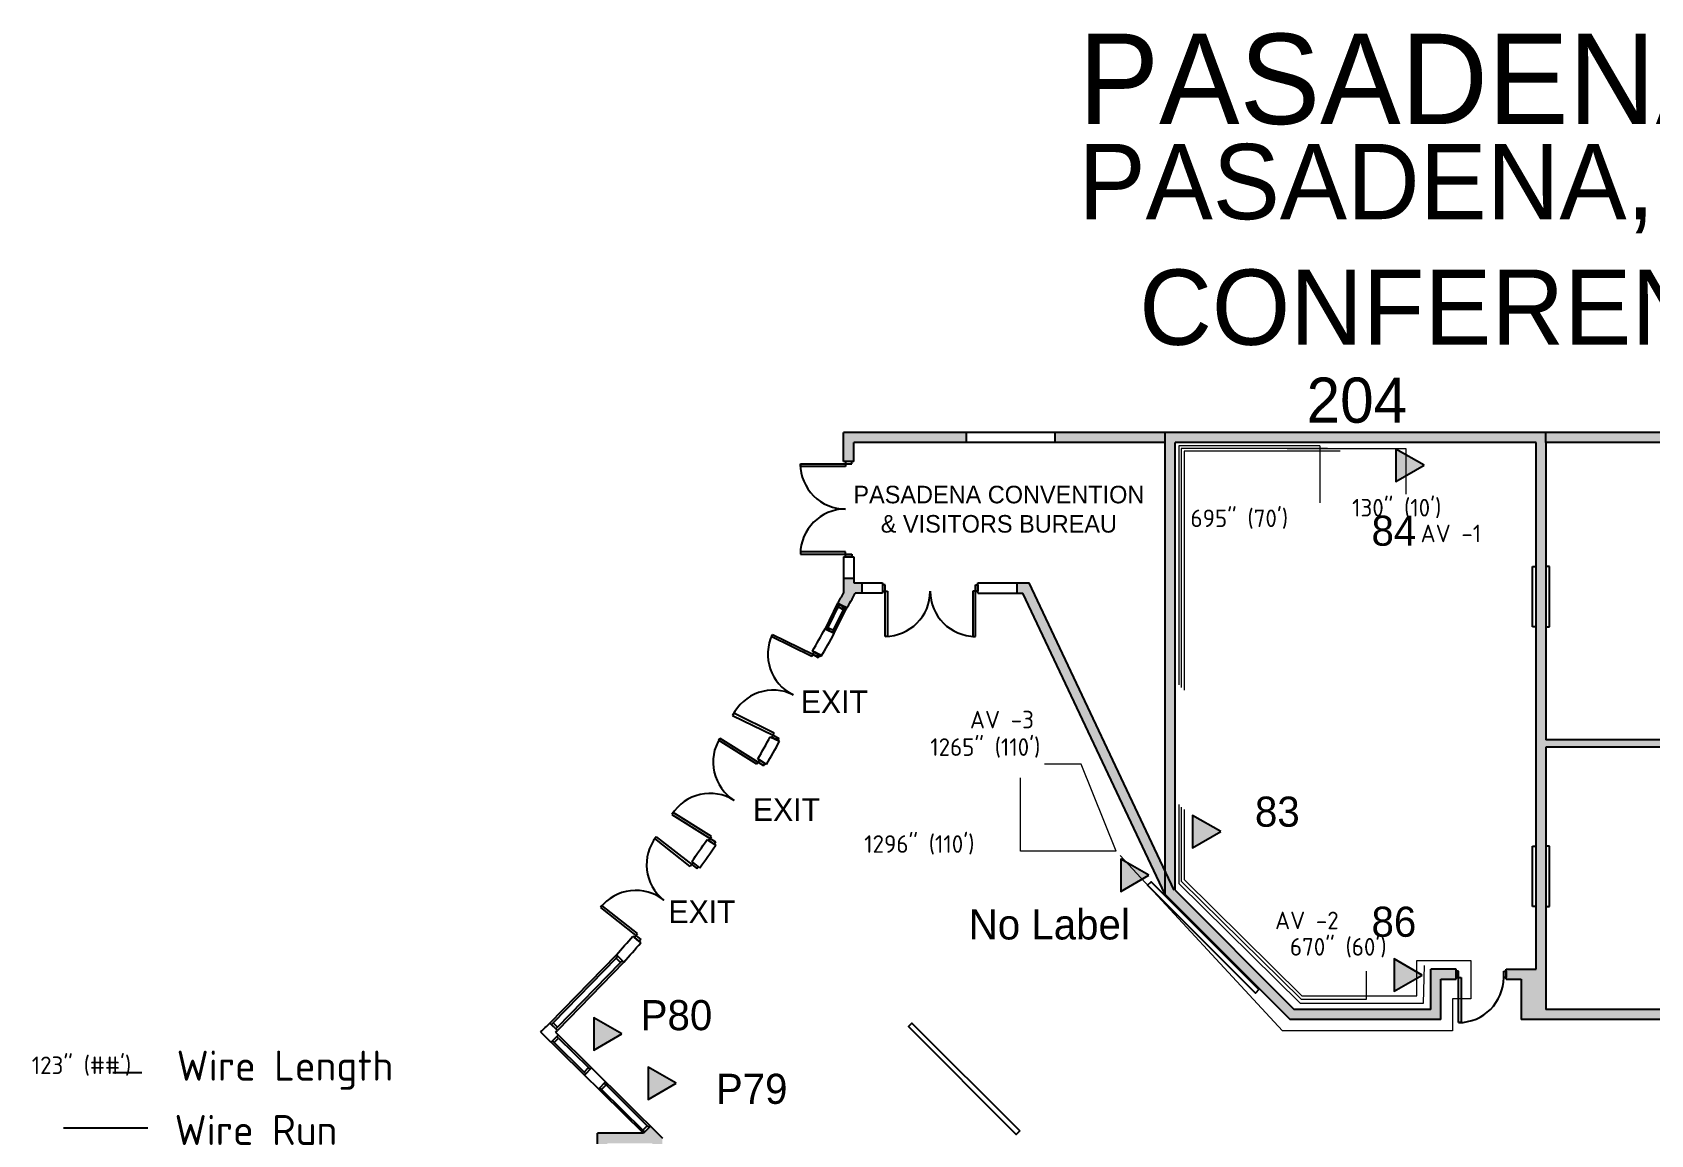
# Model space of a CAD drawing. Header units: inches. Extents: x 2884 to 5593, y 3202 to 5211.
# Drawn here: x 2884 to 4174, y 4332 to 5211 of the extents above; entities that cross this region are included whole.
import ezdxf
from ezdxf.enums import TextEntityAlignment as Align

# ---------------------------------------------------------------- set-up
doc = ezdxf.new("R2010")
doc.units = ezdxf.units.IN
doc.header["$LTSCALE"] = 100
doc.header["$MEASUREMENT"] = 0
doc.linetypes.add('DASHEDTINY', pattern=[2.8575, 1.905, -0.9525])
doc.layers.add('AP_Name', color=176, linetype='CONTINUOUS', lineweight=18, true_color=0x000080)
doc.layers.add('Wire_Run', color=200, linetype='DASHEDTINY', lineweight=13, true_color=0xaa00ff)
for name, color, linetype, lineweight in [('bldg_doors', 7, 'CONTINUOUS', 25), ('bldg_text', 94, 'CONTINUOUS', 25), ('bldg_title', 94, 'CONTINUOUS', 25), ('bldg_wallint', 7, 'CONTINUOUS', 25), ('bldg_wallintsol', 7, 'CONTINUOUS', 25), ('data_jack', 120, 'CONTINUOUS', 25), ('key', 110, 'CONTINUOUS', 25), ('LENGTH', 4, 'CONTINUOUS', 18)]:
    doc.layers.add(name, color=color, linetype=linetype, lineweight=lineweight)
doc.layers.add('bldg_stairs', color=9, linetype='CONTINUOUS')
doc.styles.add('bldgtx18', font='bldgtx18')
doc.styles.add('bldgtx36', font='bldgtx36')
doc.styles.add('bldgtx48', font='bldgtx48')
doc.styles.add('iso3098', font='iso3098')
doc.styles.add('showtx60', font='showtx60')

msp = doc.modelspace()

# ---------------------------------------------------------------- hatches: boundary and pattern name
at = {"layer": 'bldg_wallintsol'}
for points in [[(3530.59492676822, 4869.146037119984), (3538.816936495425, 4869.146037119984), (3538.816936495425, 4884.260068352319), (3628.760419044473, 4884.260068352318), (3628.760419044473, 4892.260068352317), (3530.594926768222, 4892.260068352317)], [(3786.942682784963, 4892.260068352317), (3699.33415620351, 4892.260068352317), (3699.33415620351, 4884.260068352318), (3786.942682784963, 4884.260068352318)], [(4391.442682784961, 4680.260072352314), (4383.442678784962, 4680.260072352315), (4383.442674784961, 4647.260064352317), (4090.442682784963, 4647.260064352319), (4090.442682784963, 4884.260064352318), (4090.442682784963, 4892.260068352317), (3786.942682784963, 4892.260068352317), (3786.942682784963, 4523.946355853336), (3886.628970285977, 4424.260068352318), (4006.942682784958, 4424.260068352318), (4006.942682784958, 4456.260072352319), (4018.942682784959, 4456.260072352319), (4018.942682784959, 4464.26007235232), (3998.942682784959, 4464.26007235232), (3998.942682784959, 4432.26007235232), (3889.942674784961, 4432.26007235232), (3794.942682784963, 4527.26006435232), (3794.942682784962, 4884.260064352318), (4082.942682784962, 4884.260064352319), (4082.942682784962, 4647.260064352319), (4082.942682784961, 4464.26007235232), (4058.942682784962, 4464.26007235232), (4058.942682784962, 4456.26007235232), (4070.942682784962, 4456.26007235232), (4070.942682784962, 4424.260068352317), (4366.442682784962, 4424.260068352318), (4366.442682784961, 4420.260072352317), (4391.442678784962, 4420.260072352317), (4391.442678784962, 4438.260072352318), (4383.442674784963, 4438.260072352318), (4383.442674784963, 4432.260072352317), (4090.442682784963, 4432.260072352318), (4090.442682784963, 4641.260064352318), (4383.442674784963, 4641.260064352318), (4383.442674784964, 4478.260072352322), (4391.442678784964, 4478.260072352322)], [(5112.442674784963, 4884.260064352318), (5112.442674784963, 4892.260068352317), (4090.442682784963, 4892.260068352317), (4090.442682784963, 4884.260064352318), (4383.442674784963, 4884.260064352318), (4383.442674784963, 4720.260072352318), (4391.442678784962, 4720.260072352318), (4391.442678784962, 4725.260064352318), (4434.837166561695, 4725.260064352318), (4434.837166561695, 4733.260068352318), (4391.442678784962, 4733.260068352318), (4391.442678784962, 4884.260064352318), (4502.442678784962, 4884.260064352318), (4502.442678784962, 4733.260068352318), (4462.837166561698, 4733.260072352316), (4462.837166561698, 4725.260068352317), (4502.442678784962, 4725.260064352318), (4502.442678784962, 4720.260072352318), (4510.442682784962, 4720.260072352318), (4510.442682784962, 4884.260064352318), (4803.442674784963, 4884.260064352318), (4803.442674784963, 4479.260064352319), (4811.442678784962, 4479.260064352319), (4811.442678784962, 4884.260064352318), (5104.442682784963, 4884.260064352318)], [(3786.942682784962, 4523.946355853334), (3786.942682784962, 4542.683171874158), (3678.543609824907, 4772.260068352319), (3668.681059630432, 4772.260068352319), (3668.681059630433, 4764.038058625113), (3673.578845198903, 4764.038058625113)]]:
    msp.add_hatch(color=256, dxfattribs=at).paths.add_polyline_path(points, flags=0)
h = msp.add_hatch(color=256, dxfattribs=at)
edge = h.paths.add_edge_path(flags=0)
edge.add_line((3545.194662564278, 4772.260068352317), (3538.816936495427, 4772.260068352317))
edge.add_line((3538.816936495427, 4772.260068352317), (3538.816936495427, 4776.071612671677))
edge.add_line((3538.816936495427, 4776.071612671677), (3530.594926768221, 4776.071612671676))
edge.add_line((3530.594926768221, 4776.071612671676), (3530.594926768221, 4764.038058625112))
edge.add_arc((2730.733980953418, 5211.162875516806), 916.3504430730536, 330.2161290435083, 330.79467055553334, ccw=False)
edge.add_line((3526.039405111043, 4755.98443048053), (3527.314132131162, 4755.182917484244))
edge.add_line((3527.314132131162, 4755.182917484244), (3533.169910231344, 4752.309655961052))
edge.add_line((3533.169910231344, 4752.309655961052), (3532.866666552164, 4751.691637837317))
edge.add_line((3532.866666552164, 4751.691637837317), (3532.999829145421, 4751.60790889188))
edge.add_arc((2730.733980953325, 5211.162875516874), 924.5654430731678, 330.1949997500998, 331.0788593464699)
edge.add_line((3539.993306907985, 4764.038058625111), (3545.194662564278, 4764.038058625112))
edge.add_line((3545.194662564278, 4764.038058625112), (3545.194662564278, 4772.260068352317))
h = msp.add_hatch(color=256, dxfattribs=at)
h.paths.add_polyline_path([(3386.276431427357, 4329.718778415229), (3376.67970528815, 4339.18826371809), (3371.060727915351, 4333.493784524713), (3334.442682784962, 4333.493784524713), (3334.442682784962, 4296.287382823789), (3342.442674784963, 4296.287382823789), (3342.442674784962, 4304.699316177697), (3386.276431427462, 4304.699316177698)], flags=0)
h.paths.add_polyline_path([(3378.276431427375, 4325.493784524712), (3342.442674784963, 4325.493784524713), (3342.442674784962, 4312.699316177697), (3378.276431427429, 4312.699316177698)], flags=0)
at = {"layer": 'data_jack'}
for points in [[(3993.460004320503, 4866.073162101649), (3971.070608439932, 4878.99968584029), (3971.070608439932, 4853.146638363009)], [(3831.366845010414, 4574.041509687886), (3808.977449129844, 4586.968033426527), (3808.977449129844, 4561.114985949244)], [(3774.136991059443, 4539.164315443506), (3751.747595178872, 4552.090839182147), (3751.747595178872, 4526.237791704865)], [(3992.035426446083, 4459.663188062122), (3969.646030565512, 4472.589711800764), (3969.646030565512, 4446.736664323482)], [(3353.941142621182, 4412.653113527267), (3331.551746740611, 4425.579637265907), (3331.551746740611, 4399.726589788627)], [(3397.139807439117, 4373.414031893997), (3374.750411558546, 4386.340555632638), (3374.750411558546, 4360.487508155356)]]:
    msp.add_hatch(color=256, dxfattribs=at).paths.add_polyline_path(points, flags=0)

# ---------------------------------------------------------------- linework, layer by layer
at = {"layer": 'bldg_doors'}
for p, q in [((3496.205947292134, 4865.146037119984), (3496.205947292134, 4867.146037119983)), ((3496.205947292134, 4867.146037119983), (3532.205947292135, 4867.146037119983)), ((3532.205947292135, 4865.146037119984), (3496.205947292134, 4865.146037119984)), ((3537.205947292135, 4869.146037119984), (3532.205947292134, 4869.146037119985)), ((3532.205947292134, 4869.146037119985), (3532.205947292135, 4867.146037119983)), ((3532.205947292135, 4867.146037119983), (3537.205947292135, 4867.146037119985)), ((3532.205947292135, 4867.146037119983), (3532.205947292135, 4865.146037119984)), ((3537.205947292135, 4867.146037119985), (3537.205947292135, 4869.146037119984)), ((3532.205947292136, 4797.146037119984), (3496.205947292135, 4797.146037119984)), ((3496.205947292135, 4797.146037119984), (3496.205947292136, 4795.146037119983)), ((3496.205947292136, 4795.146037119983), (3532.205947292136, 4795.146037119986)), ((3532.205947292136, 4795.146037119986), (3532.205947292136, 4797.146037119984)), ((3532.205947292136, 4793.146037119984), (3532.205947292136, 4795.146037119986)), ((3532.205947292136, 4795.146037119986), (3537.205947292136, 4795.146037119983)), ((3537.205947292136, 4793.146037119984), (3532.205947292136, 4793.146037119984)), ((3537.205947292136, 4795.146037119983), (3537.205947292136, 4793.146037119984)), ((3563.742278456378, 4770.649079149026), (3561.742278456379, 4770.649079149026)), ((3561.742278456379, 4770.649079149026), (3561.742278456377, 4765.649079149027)), ((3561.742278456377, 4765.649079149027), (3563.742278456379, 4765.649079149027)), ((3563.742278456379, 4765.649079149027), (3563.742278456378, 4770.649079149026)), ((3563.742278456379, 4765.649079149027), (3565.742278456378, 4765.649079149027)), ((3563.742278456379, 4729.649079149027), (3563.742278456379, 4765.649079149027)), ((3565.742278456378, 4765.649079149027), (3565.742278456379, 4729.649079149027)), ((3635.742278456377, 4765.649079149027), (3633.742278456379, 4765.649079149027)), ((3633.742278456379, 4765.649079149027), (3633.742278456379, 4729.649079149027)), ((3635.742278456379, 4770.649079149029), (3637.742278456378, 4770.649079149029)), ((3635.742278456377, 4765.649079149027), (3635.742278456379, 4770.649079149029)), ((3637.742278456379, 4765.649079149027), (3635.742278456377, 4765.649079149027)), ((3635.742278456379, 4729.649079149028), (3635.742278456377, 4765.649079149027)), ((3637.742278456378, 4770.649079149029), (3637.742278456379, 4765.649079149027)), ((3668.681059630432, 4772.260068352319), (3668.681059630433, 4764.038058625106)), ((3526.338643725307, 4753.433775000028), (3525.457641583567, 4751.638270829538)), ((3527.219645867046, 4755.22927917052), (3526.338643725307, 4753.433775000028)), ((3527.403230543823, 4755.126894873469), (3526.338643725307, 4753.433775000028)), ((3526.338643725307, 4753.433775000028), (3530.827404151534, 4751.23126964568)), ((3526.338643725307, 4753.433775000028), (3530.571443408909, 4750.772307953737)), ((3531.708406293274, 4753.026773816171), (3527.219645867046, 4755.22927917052)), ((3531.636030227426, 4752.465427827178), (3527.403230543823, 4755.126894873469)), ((3530.571443408909, 4750.772307953737), (3531.636030227426, 4752.465427827178)), ((3530.827404151534, 4751.23126964568), (3531.708406293274, 4753.026773816171)), ((3517.312683877218, 4735.000120691863), (3518.193686018958, 4736.795624862355)), ((3518.193686018958, 4736.795624862355), (3519.074688160698, 4738.591129032846)), ((3518.193686018958, 4736.795624862355), (3522.682446445185, 4734.593119508007)), ((3473.062142575854, 4729.463917793179), (3473.943144717593, 4731.259421963669)), ((3505.381217644691, 4713.605879241868), (3473.062142575854, 4729.463917793179)), ((3473.943144717593, 4731.259421963669), (3506.26221978643, 4715.401383412358)), ((3521.801444303445, 4732.797615337514), (3517.312683877218, 4735.000120691863)), ((3522.682446445185, 4734.593119508007), (3521.801444303445, 4732.797615337514)), ((3565.742278456379, 4729.649079149027), (3563.742278456379, 4729.649079149027)), ((3633.742278456379, 4729.649079149027), (3635.742278456379, 4729.649079149028)), ((3506.26221978643, 4715.401383412358), (3505.381217644691, 4713.605879241868)), ((3507.143221928169, 4717.19688758285), (3506.26221978643, 4715.401383412358)), ((3507.326806604946, 4717.0945032858), (3506.26221978643, 4715.401383412358)), ((3506.26221978643, 4715.401383412358), (3510.750980212657, 4713.198878058011)), ((3506.26221978643, 4715.401383412358), (3510.495019470032, 4712.739916366068)), ((3511.631982354397, 4714.994382228502), (3507.143221928169, 4717.19688758285)), ((3511.559606288549, 4714.433036239509), (3507.326806604946, 4717.0945032858)), ((3510.495019470032, 4712.739916366068), (3511.559606288549, 4714.433036239509)), ((3510.750980212657, 4713.198878058011), (3511.631982354397, 4714.994382228502)), ((3443.10806975671, 4668.416775996488), (3442.22706761497, 4666.621271825997)), ((3442.22706761497, 4666.621271825997), (3474.546142683807, 4650.763233274685)), ((3475.427144825547, 4652.558737445176), (3443.10806975671, 4668.416775996488)), ((3431.073931910824, 4646.838434684545), (3432.13851872934, 4648.531554557986)), ((3461.550089632762, 4627.675871951249), (3431.073931910824, 4646.838434684545)), ((3432.13851872934, 4648.531554557986), (3462.614676451279, 4629.368991824689)), ((3473.665140542067, 4648.967729104194), (3474.546142683807, 4650.763233274685)), ((3478.153900968294, 4646.765223749846), (3473.665140542067, 4648.967729104194)), ((3474.546142683807, 4650.763233274685), (3475.427144825547, 4652.558737445176)), ((3474.546142683807, 4650.763233274685), (3479.034903110034, 4648.560727920337)), ((3479.034903110034, 4648.560727920337), (3478.153900968294, 4646.765223749846)), ((3462.614676451279, 4629.368991824689), (3461.550089632762, 4627.675871951249)), ((3463.679263269795, 4631.06211169813), (3462.614676451279, 4629.368991824689)), ((3462.614676451279, 4629.368991824689), (3466.847476134881, 4626.707524778399)), ((3467.912062953398, 4628.400644651839), (3463.679263269795, 4631.06211169813)), ((3466.847476134881, 4626.707524778399), (3467.912062953398, 4628.400644651839)), ((3394.877980081264, 4589.272358987549), (3393.813393262747, 4587.579239114108)), ((3393.813393262747, 4587.579239114108), (3424.289550984686, 4568.416676380811)), ((3425.354137803203, 4570.109796254253), (3394.877980081264, 4589.272358987549)), ((3380.133522606405, 4568.371672810913), (3381.371486244129, 4569.942483439751)), ((3408.408113925502, 4546.088327331877), (3380.133522606405, 4568.371672810913)), ((3381.371486244129, 4569.942483439751), (3409.646077563226, 4547.659137960715)), ((3423.22496416617, 4566.723556507372), (3424.289550984686, 4568.416676380811)), ((3424.289550984686, 4568.416676380811), (3425.354137803203, 4570.109796254253)), ((3424.289550984686, 4568.416676380811), (3428.522350668289, 4565.755209334521)), ((3427.457763849773, 4564.062089461081), (3423.22496416617, 4566.723556507372)), ((3428.522350668289, 4565.755209334521), (3427.457763849773, 4564.062089461081)), ((3409.646077563226, 4547.659137960715), (3408.408113925502, 4546.088327331877)), ((3410.88404120095, 4549.229948589554), (3409.646077563226, 4547.659137960715)), ((3409.646077563226, 4547.659137960715), (3413.573104135322, 4544.564228866405)), ((3414.811067773046, 4546.135039495243), (3410.88404120095, 4549.229948589554)), ((3413.573104135322, 4544.564228866405), (3414.811067773046, 4546.135039495243)), ((3338.042758923781, 4514.964111430397), (3336.804795286057, 4513.393300801558)), ((3336.804795286057, 4513.393300801558), (3365.079386605154, 4491.109955322523)), ((3366.317350242878, 4492.680765951361), (3338.042758923781, 4514.964111430397)), ((3363.841422967429, 4489.539144693684), (3365.079386605154, 4491.109955322523)), ((3365.079386605154, 4491.109955322523), (3366.317350242878, 4492.680765951361)), ((3365.079386605154, 4491.109955322523), (3369.00641317725, 4488.015046228212)), ((3367.768449539526, 4486.444235599373), (3363.841422967429, 4489.539144693684)), ((3369.00641317725, 4488.015046228212), (3367.768449539526, 4486.444235599373)), ((3349.336057138791, 4473.148681313715), (3347.9410190282, 4471.715548846006)), ((3350.731095249381, 4474.581813781424), (3349.336057138791, 4473.148681313715)), ((3349.336057138791, 4473.148681313715), (3352.918888308062, 4469.661086037239)), ((3354.313926418652, 4471.094218504948), (3350.731095249381, 4474.581813781424)), ((3352.918888308062, 4469.661086037239), (3354.313926418652, 4471.094218504948)), ((4020.942682784959, 4462.760072352319), (4018.94268278496, 4462.760072352319)), ((4018.94268278496, 4462.760072352319), (4018.942682784958, 4457.760072352319)), ((4018.942682784958, 4457.760072352319), (4020.942682784959, 4457.76007235232)), ((4020.942682784959, 4457.76007235232), (4020.942682784959, 4462.760072352319)), ((4020.942682784959, 4457.76007235232), (4022.942682784958, 4457.76007235232)), ((4020.942682784959, 4421.76007235232), (4020.942682784959, 4457.76007235232)), ((4022.942682784958, 4457.76007235232), (4022.94268278496, 4421.760072352319)), ((4056.942682784962, 4462.760072352319), (4058.942682784961, 4462.760072352319)), ((4056.942682784959, 4457.76007235232), (4056.942682784962, 4462.760072352319)), ((4058.942682784961, 4457.76007235232), (4056.942682784959, 4457.76007235232)), ((4058.942682784961, 4462.760072352319), (4058.942682784961, 4457.76007235232)), ((3297.719647046944, 4420.122780008501), (3299.114685157535, 4421.55591247621)), ((3301.302478216215, 4416.635184732025), (3297.719647046944, 4420.122780008501)), ((3299.114685157535, 4421.55591247621), (3300.509723268124, 4422.989044943919)), ((3299.114685157535, 4421.55591247621), (3302.697516326805, 4418.068317199734)), ((3302.697516326805, 4418.068317199734), (3301.302478216215, 4416.635184732025)), ((4022.94268278496, 4421.760072352319), (4020.942682784959, 4421.76007235232))]:
    msp.add_line(p, q, dxfattribs=at)
for centre, radius, start, end in [((3532.205947292135, 4867.146037119983), 36.00000000000001, 179.999999999987, 270), ((3532.205947292136, 4795.146037119986), 36.00000000000001, 90, 179.999999999987), ((3563.742278456379, 4765.649079149027), 36.00000000000001, 270, 0), ((3635.742278456377, 4765.649079149027), 36.00000000000001, 180, -90), ((3506.26221978643, 4715.401383412358), 36, 153.8641442029568, 243.8641442029402), ((3474.546142683807, 4650.763233274685), 36, 63.8641442029403, 153.8641442029569), ((3462.614676451279, 4629.368991824689), 36, 147.8394573868839, 237.8394573868994), ((3424.289550984686, 4568.416676380811), 36, 57.8394573868994, 147.8394573868839), ((3409.646077563226, 4547.659137960715), 36.00000000000001, 141.7581804423523, 231.7581804423522), ((3365.079386605154, 4491.109955322523), 36.00000000000001, 51.7581804423523, 141.7581804423523), ((4020.942682784959, 4457.76007235232), 36.00000000000001, 270, 0)]:
    msp.add_arc(centre, radius, start, end, dxfattribs=at)
at = {"layer": 'bldg_stairs'}
for p, q in [((4079.942682784962, 4737.260064352319), (4079.942682784962, 4785.260064352318)), ((4079.942682784962, 4785.260064352318), (4082.942682784962, 4785.260064352318)), ((4093.442682784963, 4785.260064352318), (4090.442682784963, 4785.260064352318)), ((4093.442682784963, 4737.260064352319), (4093.442682784963, 4785.260064352318)), ((4082.942682784962, 4737.260064352319), (4079.942682784962, 4737.260064352319)), ((4090.442682784963, 4737.260064352319), (4093.442682784963, 4737.260064352319)), ((4079.942682784962, 4514.260068352319), (4079.942682784962, 4562.260068352318)), ((4079.942682784962, 4562.260068352318), (4082.942682784962, 4562.260068352318)), ((4093.442682784963, 4562.260068352318), (4090.442682784963, 4562.260068352318)), ((4093.442682784963, 4514.260068352317), (4093.442682784963, 4562.260068352318)), ((4082.942682784962, 4514.260068352319), (4079.942682784962, 4514.260068352319)), ((4090.442682784963, 4514.260068352317), (4093.442682784963, 4514.260068352317))]:
    msp.add_line(p, q, dxfattribs=at)
at = {"layer": 'bldg_wallint'}
for p, q in [((3530.59492676822, 4869.146037119984), (3530.594926768222, 4892.260068352317)), ((3628.760419044473, 4884.260068352318), (3628.760419044473, 4892.260068352317)), ((3699.33415620351, 4884.260068352318), (3699.33415620351, 4892.260068352317)), ((3538.816936495425, 4869.146037119984), (3538.816936495425, 4884.260068352319)), ((3538.816936495425, 4869.146037119984), (3530.59492676822, 4869.146037119984)), ((3530.594926768221, 4793.146037119984), (3538.816936495427, 4793.146037119985)), ((3530.594926768221, 4793.146037119984), (3530.594926768221, 4764.038058625112)), ((3538.816936495427, 4793.146037119985), (3538.816936495427, 4772.260068352317)), ((3530.594926768221, 4776.071612671676), (3538.816936495427, 4776.071612671677)), ((3561.742278456379, 4764.038058625112), (3539.993306907985, 4764.038058625111)), ((3545.194662564278, 4772.260068352317), (3545.194662564278, 4764.038058625112)), ((3561.742278456379, 4772.260068352317), (3561.742278456379, 4764.038058625112)), ((3637.742278456378, 4764.038058625113), (3637.742278456377, 4772.260068352319)), ((3786.942682784962, 4523.946355853334), (3673.578845198903, 4764.038058625113)), ((3794.176820866264, 4527.362090945618), (3678.543609824907, 4772.260068352319)), ((3525.916882393177, 4756.044986239769), (3515.866386842751, 4735.709776958301)), ((3527.230014906929, 4755.211886793619), (3518.193686018958, 4736.795624862355)), ((3522.682446445185, 4734.593119508007), (3531.716523453417, 4753.022794850267)), ((3523.247713220009, 4732.087972868305), (3533.169910231345, 4752.309655961052)), ((3533.154675209837, 4752.317131346961), (3525.77334883233, 4755.938935436496)), ((3532.999829145421, 4751.60790889188), (3526.039405111042, 4755.98443048053)), ((3515.866386842501, 4735.709776957842), (3523.247713220009, 4732.087972868305)), ((3513.07825127096, 4714.284739759292), (3505.696924893453, 4717.906543848827)), ((3512.923405206545, 4713.57551730421), (3505.962981172165, 4717.952038892859)), ((3472.21884350735, 4649.677385370172), (3479.600169884858, 4646.055581280636)), ((3469.275861871393, 4627.543125716541), (3462.315437837014, 4631.919647305191)), ((3421.861138733389, 4567.581092114431), (3428.821562767768, 4563.204570525782)), ((3416.076347254783, 4545.137866468023), (3409.618737119828, 4550.227141003671)), ((3786.942682784962, 4523.946355853334), (3886.628970285977, 4424.260068352318)), ((3794.942682784963, 4527.260064352318), (3889.942674784961, 4432.26007235232)), ((3362.576118886308, 4490.5363371078), (3369.033729021263, 4485.447062572153)), ((3296.565244137371, 4421.246497522319), (3349.576692339897, 4475.705531295326)), ((3349.336057138791, 4473.148681313715), (3299.114685157535, 4421.55591247621)), ((3355.468306884835, 4469.970522837777), (3302.456858682108, 4415.511489064581)), ((3302.697516326805, 4418.068317199734), (3352.918888308062, 4469.661086037239)), ((3355.468306884835, 4469.970522837777), (3349.576692339897, 4475.705531295326)), ((4018.942682784959, 4464.26007235232), (3998.942682784959, 4464.26007235232)), ((3998.942682784959, 4432.26007235232), (3998.942682784959, 4464.26007235232)), ((4018.942682784959, 4456.260072352319), (4018.942682784959, 4464.26007235232)), ((4058.942682784962, 4456.26007235232), (4058.942682784962, 4464.26007235232)), ((4058.942682784962, 4464.26007235232), (4082.942682784961, 4464.26007235232)), ((4006.942682784958, 4424.260068352318), (4006.942682784958, 4456.260072352319)), ((4006.942682784958, 4456.260072352319), (4018.942682784959, 4456.260072352319)), ((4058.942682784962, 4456.26007235232), (4070.942682784962, 4456.26007235232)), ((4070.942682784962, 4456.26007235232), (4070.942682784963, 4424.260068352318)), ((3998.942682784959, 4432.26007235232), (3889.942674784961, 4432.26007235232)), ((3289.152939514628, 4414.315575956439), (3371.060727915351, 4333.493784524713)), ((3296.56524413746, 4421.246497522403), (3302.456858682396, 4415.511489064854)), ((3300.859243526573, 4414.00343900731), (3386.276431427357, 4329.718778415229)), ((4006.942682784958, 4424.260068352318), (3886.628970285977, 4424.260068352318)), ((3303.08568169152, 4411.806520685913), (3297.466704318713, 4406.112041492528)), ((3297.466704318714, 4406.11204149253), (3298.871448661916, 4407.53566129088)), ((3298.520262576116, 4407.179756341293), (3299.943882374464, 4405.775011998094)), ((3299.943882374464, 4405.775011998094), (3303.455743232468, 4409.334061493961)), ((3323.711198319971, 4382.322821556299), (3299.943882374464, 4405.775011998096)), ((3303.455743232468, 4409.334061493961), (3302.032123434123, 4410.738805837165)), ((3303.455743232468, 4409.334061493963), (3327.223059177971, 4385.881871052171)), ((3323.71119831997, 4382.322821556298), (3327.22305917797, 4385.881871052169)), ((3325.134818118316, 4380.918077213098), (3323.71119831997, 4382.322821556298)), ((3329.700237233719, 4385.544841557722), (3324.081259860913, 4379.850362364336)), ((3327.22305917797, 4385.881871052169), (3328.64667897632, 4384.477126708971)), ((3340.917305743555, 4374.47649763978), (3335.298328370747, 4368.782018446395)), ((3336.351886628151, 4369.849733295157), (3337.775506426498, 4368.444988951957)), ((3337.775506426498, 4368.444988951957), (3341.287367284502, 4372.004038447824)), ((3337.775506426498, 4368.444988951959), (3370.690666374411, 4335.966243716677)), ((3341.287367284502, 4372.004038447824), (3339.863747486157, 4373.408782791027)), ((3374.202527232409, 4339.525293212546), (3341.287367284503, 4372.004038447825)), ((3370.69066637441, 4335.966243716675), (3374.202527232409, 4339.525293212545)), ((3372.114286172755, 4334.561499373475), (3370.69066637441, 4335.966243716675)), ((3376.679705288159, 4339.188263718098), (3371.060727915351, 4333.493784524713)), ((3374.202527232409, 4339.525293212545), (3375.62614703076, 4338.120548869347)), ((3371.060727915351, 4333.493784524713), (3334.442682784962, 4333.493784524713))]:
    msp.add_line(p, q, dxfattribs=at)
at = {"layer": 'bldg_wallint', "linetype": 'CONTINUOUS'}
for p, q in [((5558.442666784964, 4892.260068352317), (3786.942682784963, 4892.260068352317)), ((3786.942682784962, 4523.946355853334), (3786.942682784963, 4892.260068352317)), ((4082.942682784962, 4884.260064352318), (3794.942682784963, 4884.260064352318)), ((3794.942682784963, 4527.260064352318), (3794.942682784963, 4884.260064352318)), ((4082.942682784962, 4647.260064352319), (4082.942682784962, 4884.260064352318)), ((4090.442682784963, 4884.260064352318), (4090.442682784963, 4647.260064352319)), ((4383.442674784963, 4884.260064352318), (4090.442682784963, 4884.260064352318)), ((4082.942682784961, 4464.26007235232), (4082.942682784962, 4647.260064352319)), ((4383.442674784963, 4647.260064352319), (4090.442682784963, 4647.260064352319)), ((4090.442682784963, 4641.260064352318), (4090.442682784963, 4432.260072352318)), ((4383.442674784963, 4641.260064352318), (4090.442682784963, 4641.260064352318)), ((4383.442674784963, 4432.260072352318), (4090.442682784963, 4432.260072352318)), ((4366.442682784962, 4424.260068352317), (4070.942682784963, 4424.260068352318)), ((3334.442682784962, 4296.287382823789), (3334.442682784962, 4333.493784524713))]:
    msp.add_line(p, q, dxfattribs=at)
at = {"layer": 'bldg_wallint'}
for centre, radius, start, end in [((2730.733980953333, 5211.162875516823), 916.3504430731363, -29.7838709564681, -29.20532944446818), ((2730.733980953333, 5211.162875516823), 924.5654430731363, 330.1949997501118, 331.0788593464787), ((2710.657557014455, 5173.130483929153), 916.3504430731363, -29.7838709564681, -28.51252745364081), ((2710.657557014455, 5173.130483929153), 924.5654430731363, 330.1949997501118, 331.5086018397205), ((2667.010013679304, 5087.098092341483), 916.3504430731363, -29.7838709564681, -28.51252745364081), ((2667.010013679304, 5087.098092341483), 924.5654430731363, 330.1949997501118, 331.5086018397205), ((2667.010013679304, 5087.098092341483), 916.3504430731363, -35.86514790102359, -34.53721426972978), ((2667.010013679304, 5087.098092341483), 924.5654430731363, 324.1137228055824, 325.4839150236919), ((2667.010013679304, 5087.098092341483), 916.3504430731363, -41.85162315776861, -40.61849121423448), ((2667.010013679304, 5087.098092341483), 924.5654430731363, 318.1272475487991, 319.4026380791726), ((2667.010013679304, 5087.098092341483), 916.3504430731361, -47.2394780636811, -46.6049664710033), ((2667.010013679304, 5087.098092341483), 924.5654430731363, 313.2800167101636, 313.4161628223756)]:
    msp.add_arc(centre, radius, start, end, dxfattribs=at)
at = {"layer": 'bldg_wallintsol'}
for p, q in [((3786.942682784963, 4892.260068352317), (3530.594926768222, 4892.260068352317)), ((4090.442682784963, 4884.260064352318), (4090.442682784963, 4892.260064352318)), ((3786.942682784963, 4884.260068352318), (3538.816936495425, 4884.260068352319)), ((3538.816936495427, 4772.260068352317), (3561.742278456379, 4772.260068352317)), ((3637.742278456377, 4772.260068352319), (3678.543609824907, 4772.260068352319)), ((3637.742278456378, 4764.038058625113), (3673.578845198903, 4764.038058625113))]:
    msp.add_line(p, q, dxfattribs=at)
for points in [[(3861.801584874208, 4448.003300238207), (3859.070825098991, 4445.27254046299), (3773.082110879498, 4531.261254682483), (3775.812870654715, 4533.992014457701)], [(3671.112868825855, 4335.322149740886), (3668.382109050638, 4332.591389965669), (3582.393394831145, 4418.580104185163), (3585.124154606362, 4421.310863960379)]]:
    msp.add_lwpolyline(points, close=True, dxfattribs=at)
at = {"layer": 'data_jack'}
for points in [[(3993.460004320503, 4866.073162101649), (3971.070608439932, 4878.99968584029), (3971.070608439932, 4853.146638363009)], [(3831.366845010414, 4574.041509687886), (3808.977449129844, 4586.968033426527), (3808.977449129844, 4561.114985949244)], [(3774.136991059443, 4539.164315443506), (3751.747595178872, 4552.090839182147), (3751.747595178872, 4526.237791704865)], [(3992.035426446083, 4459.663188062122), (3969.646030565512, 4472.589711800764), (3969.646030565512, 4446.736664323482)], [(3353.941142621182, 4412.653113527267), (3331.551746740611, 4425.579637265907), (3331.551746740611, 4399.726589788627)], [(3397.139807439117, 4373.414031893997), (3374.750411558546, 4386.340555632638), (3374.750411558546, 4360.487508155356)]]:
    msp.add_lwpolyline(points, close=True, dxfattribs=at)
at = {"layer": 'key', "color": 1}
msp.add_line((2947.928338286515, 4381.963451809168), (2971.119755936244, 4381.963451809168), dxfattribs=at)
at = {"layer": 'key', "color": 200, "linetype": 'DASHEDTINY', "true_color": 0xaa00ff}
msp.add_line((2908.678671348996, 4337.757451512416), (2975.916326459362, 4337.757451512416), dxfattribs=at)
at = {"layer": 'Wire_Run', "color": 40, "true_color": 0xffaa00}
for p, q in [((3797.962443781275, 4881.432661939181), (3797.962443781275, 4532.659285672132)), ((3910.373344840787, 4881.432661939181), (3797.962443781275, 4881.432661939181)), ((3910.373344840787, 4881.432661939181), (3910.373344840787, 4836.068117387045)), ((3797.962443781275, 4532.659285672132), (3894.784299929833, 4437.137625972881)), ((3993.103438288217, 4437.137625972881), (3993.853500213559, 4467.212204630441)), ((3894.784299929833, 4437.137625972881), (3993.103438288217, 4437.137625972881))]:
    msp.add_line(p, q, dxfattribs=at)
at = {"layer": 'Wire_Run'}
for p, q in [((3916.573621581525, 4879.316912181674), (3799.826340291129, 4879.316912181674)), ((3799.826340291129, 4879.316912181674), (3799.826340291129, 4534.484079317494)), ((3884.452017430862, 4879.316912181674), (3978.83595446873, 4879.316912181674)), ((3978.83595446873, 4879.316912181674), (3978.83595446873, 4843.106978085993)), ((3720.015068664301, 4627.638629243031), (3690.920621240895, 4627.638629243031)), ((3748.112846277609, 4558.374340242783), (3720.015068664301, 4627.638629243031)), ((3799.826340291129, 4534.484079317494), (3895.536685364625, 4440.387135270635)), ((3947.576486383015, 4440.387135270635), (3947.576486383015, 4462.829360981415)), ((3895.536685364625, 4440.387135270635), (3947.576486383015, 4440.387135270635))]:
    msp.add_line(p, q, dxfattribs=at)
at = {"layer": 'Wire_Run', "color": 6}
for p, q in [((3926.501062287683, 4877.251444319399), (3802.120886172512, 4877.251444319399)), ((3802.120886172512, 4877.251444319399), (3802.120886172512, 4535.818954945972)), ((3671.64958465979, 4558.374340242783), (3671.64958465979, 4616.864950794474)), ((3748.112846277609, 4558.374340242783), (3671.64958465979, 4558.374340242783)), ((3880.741723704412, 4415.238155233751), (3748.112846277609, 4558.374340242783)), ((3802.120886172512, 4535.818954945972), (3896.116256263989, 4443.042764690482)), ((3987.602643359261, 4443.042764690482), (3987.602643359261, 4471.140542794391)), ((3987.602643359261, 4471.140542794391), (4030.744013095104, 4471.140542794391)), ((4030.744013095104, 4471.140542794391), (4030.744013095104, 4440.710784864587)), ((3896.116256263989, 4443.042764690482), (3987.602643359261, 4443.042764690482)), ((4030.744013095104, 4440.710784864587), (4016.021820011604, 4440.710784864587)), ((4016.021820011604, 4440.710784864587), (4016.021820011604, 4415.238155233751)), ((4016.021820011604, 4415.238155233751), (3880.741723704412, 4415.238155233751))]:
    msp.add_line(p, q, dxfattribs=at)

# ---------------------------------------------------------------- texts
at = {"layer": 'AP_Name', "style": 'iso3098'}
for s, p in [('AV -1', (3990.712517087657, 4804.699594178513)), ('AV -3', (3631.420071819315, 4656.296192872023)), ('AV -2', (3874.667752156266, 4496.176733567653))]:
    msp.add_text(s, height=14, dxfattribs=at).set_placement(p)
at = {"layer": 'bldg_text'}
for s, height, style, p in [('204', 36, 'bldgtx36', (3939.918892729004, 4917.957889940969)), ('EXIT', 18, 'bldgtx18', (3523.313706238303, 4677.545519757569)), ('EXIT', 18, 'bldgtx18', (3485.124159249747, 4591.5330411995)), ('EXIT', 18, 'bldgtx18', (3417.766728693852, 4510.08662598644))]:
    msp.add_text(s, height=height, dxfattribs=dict(at, style=style)).set_placement(p, align=Align.MIDDLE_CENTER)
at = {"layer": 'bldg_text', "insert": (3654.472178845445, 4849.695746863786), "char_height": 14, "width": 223.6111081430827, "attachment_point": 2, "style": 'bldgtx18'}
msp.add_mtext('PASADENA CONVENTION\\P& VISITORS BUREAU', dxfattribs=at)
at = {"layer": 'bldg_title', "style": 'showtx60'}
for s, height, p in [('PASADENA CONVENTION CENTER', 72, (3717.96417880571, 5138.071397299544)), ('PASADENA, CALIFORNIA', 60, (3717.96417880571, 5062.206424459695))]:
    msp.add_text(s, height=height, dxfattribs=at).set_placement(p)
msp.add_text('CONFERENCE ROOMS - UPPER LEVEL', height=60, dxfattribs=at).set_placement((4519.832012673636, 4962.076115767952), align=Align.CENTER)
at = {"layer": 'data_jack', "style": 'bldgtx48'}
for s, p in [('84', (3951.583883330665, 4801.901773533424)), ('83', (3858.641200545703, 4577.901773533425)), ('No Label', (3630.446111869031, 4488)), ('86', (3951.583883330661, 4490.161841885742)), ('P80', (3368.865205555903, 4415.676200765439)), ('P79', (3428.856044498469, 4356.950897885742))]:
    msp.add_text(s, height=24, dxfattribs=at).set_placement(p)
at = {"layer": 'key', "color": 136, "true_color": 0x008080, "style": 'iso3098'}
msp.add_text('123" (##\')', height=14, dxfattribs=at).set_placement((2883.422991892003, 4380.714815943734))
at = {"layer": 'key', "style": 'iso3098'}
for s, p in [('Wire Length', (2998.947682706998, 4375.412067416072)), ('Wire Run', (2997.314090985293, 4324.117287354518))]:
    msp.add_text(s, height=24, dxfattribs=at).set_placement(p)
at = {"layer": 'LENGTH', "color": 136, "true_color": 0x008080, "style": 'iso3098'}
for s, p in [('130" (10\')', (3936.118034249278, 4825.20784378316)), ('695" (70\')', (3807.25549291931, 4816.757013379372)), ('1265" (110\')', (3599.766609767011, 4634.370336116584)), ('1296" (110\')', (3547.098776416396, 4557.097580619849)), ('670" (60\')', (3886.533135447746, 4475.127600236879))]:
    msp.add_text(s, height=14, dxfattribs=at).set_placement(p)

doc.saveas('drawing.dxf')
